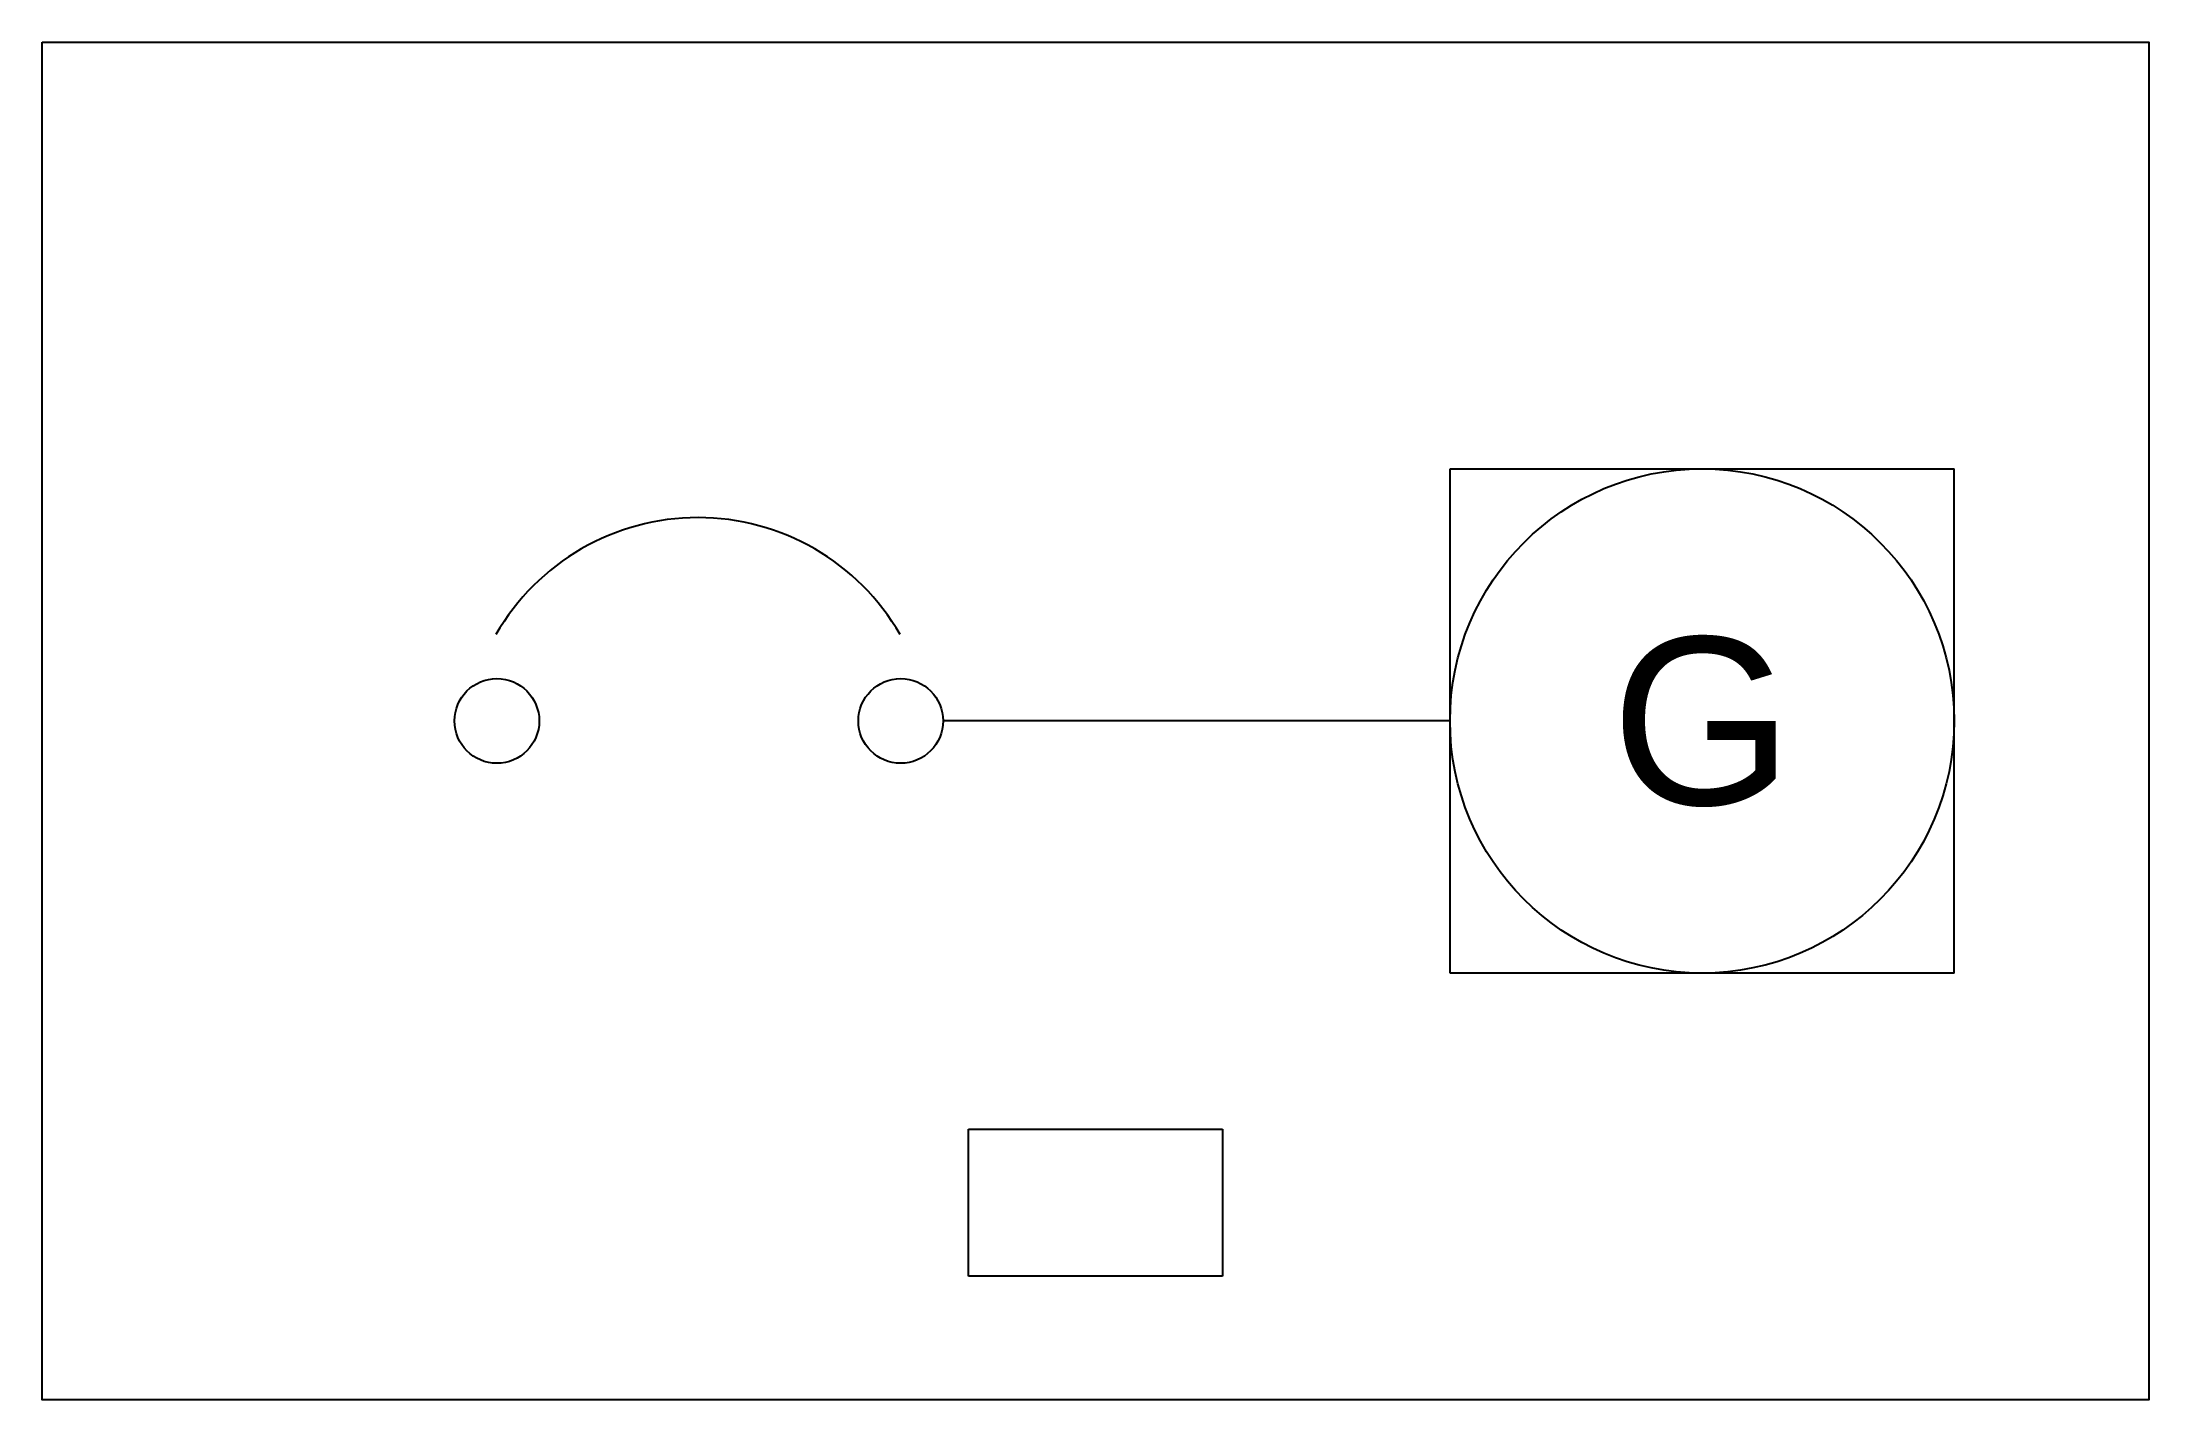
# Model space of a CAD drawing. Extents: x 142.18 to 143.73, y 2044.53 to 2045.53.
import ezdxf
from ezdxf.enums import TextEntityAlignment as Align

# ---------------------------------------------------------------- set-up
doc = ezdxf.new("R2010")
doc.units = 0
doc.header["$LTSCALE"] = 96
doc.header["$MEASUREMENT"] = 0
doc.layers.get('0').update_dxf_attribs({"linetype": 'CONTINUOUS'})
doc.styles.add('ARIAL', font='ARIAL.TTF', dxfattribs={"height": 18})

msp = doc.modelspace()

# ---------------------------------------------------------------- linework, layer by layer
for p, q in [((143.2194, 2044.8404), (143.2194, 2045.2119)), ((143.2194, 2045.2119), (143.5908, 2045.2119)), ((143.5908, 2044.8404), (143.5908, 2045.2119)), ((143.2194, 2045.0262), (142.8459, 2045.0262)), ((143.5908, 2044.8404), (143.2194, 2044.8404)), ((142.8647, 2044.7255), (143.0517, 2044.7255)), ((142.8647, 2044.6173), (142.8647, 2044.7255)), ((143.0517, 2044.7255), (143.0517, 2044.6173)), ((143.0517, 2044.6173), (142.8647, 2044.6173))]:
    msp.add_line(p, q)
msp.add_lwpolyline([(142.1822, 2045.5262), (143.7343, 2045.5262), (143.7343, 2044.5262), (142.1822, 2044.5262)], close=True)
for centre, radius in [((143.4051, 2045.0262), 0.1857), ((142.5172, 2045.0262), 0.0312), ((142.8147, 2045.0262), 0.0312)]:
    msp.add_circle(centre, radius)
msp.add_arc((142.6654, 2045.0042), 0.1718, 29.8911, 150.1089)

# ---------------------------------------------------------------- texts
at = {"color": 1, "style": 'ARIAL'}
msp.add_text('G', height=0.1234, dxfattribs=at).set_placement((143.4051, 2045.0262), align=Align.MIDDLE)

doc.saveas('drawing.dxf')
